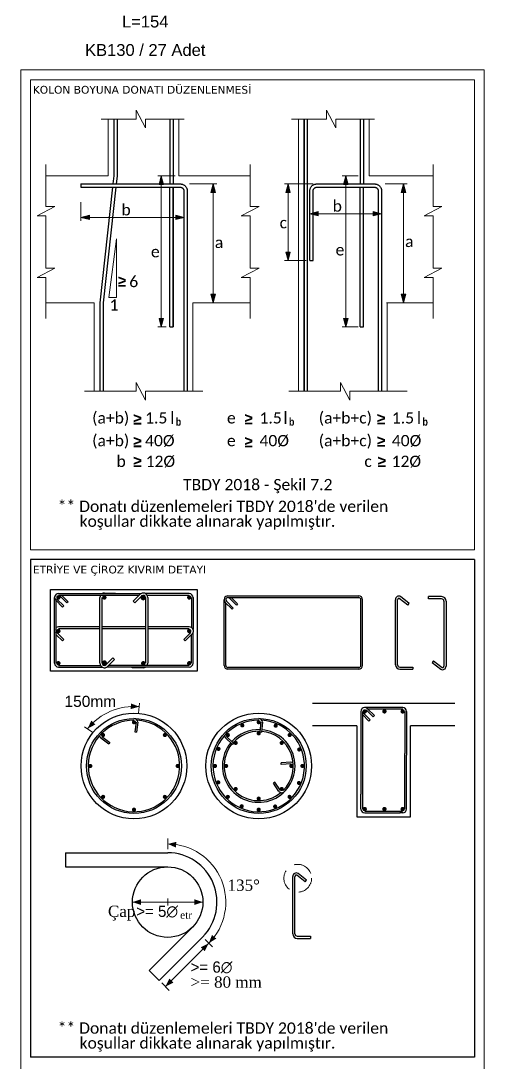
# Model space of a CAD drawing. Header units: millimetres. Extents: x 2232 to 85269, y -3593 to 5869.
# Drawn here: x 18100 to 18382, y -762 to -129 of the extents above; entities that cross this region are included whole.
import ezdxf

# ---------------------------------------------------------------- set-up
doc = ezdxf.new("R2010")
doc.units = ezdxf.units.MM
doc.linetypes.add('HIDDEN2', pattern=[18.75, 12.5, -6.25])
for name, color, linetype in [('Donatı Topl. Uzun. Yazısı', 7, 'Continuous'), ('Donatı Yazısı', 7, 'Continuous'), ('Kolon', 7, 'Continuous'), ('Standart', 7, 'Continuous')]:
    doc.layers.add(name, color=color, linetype=linetype)
doc.styles.add('abadi mt condensed lightbold_1_18', font='', dxfattribs={"height": 0.2})
doc.styles.add('arial_1_18', font='arial.ttf', dxfattribs={"height": 0.2})
doc.styles.add('calibri_1_18', font='calibri.ttf', dxfattribs={"height": 0.2})
doc.styles.add('mistral_1_18', font='MISTRAL.TTF', dxfattribs={"height": 0.2})
doc.styles.add('symbol_1_18', font='symbol.ttf', dxfattribs={"height": 0.2})
doc.styles.add('symbolbold_1_18', font='', dxfattribs={"height": 0.2})
doc.styles.add('times new roman_1_18', font='times.ttf', dxfattribs={"height": 0.2})
doc.styles.add('verdana_1_18', font='verdana.ttf', dxfattribs={"height": 0.2})
doc.styles.get('abadi mt condensed lightbold_1_18').set_extended_font_data('Abadi MT Condensed Light', bold=True)
doc.styles.get('symbolbold_1_18').set_extended_font_data('Symbol', bold=True)

# ---------------------------------------------------------------- blocks, each defined once
blk = doc.blocks.new('IDE757Entity7358')
at = {"layer": 'Donatı Topl. Uzun. Yazısı', "color": 1, "linetype": 'Continuous', "lineweight": 5, "style": 'arial_1_18'}
blk.add_text('L=154', height=4.8, dxfattribs=at).set_placement((10444.79, 1891.26))
at = {"layer": 'Donatı Yazısı', "color": 5, "linetype": 'Continuous', "lineweight": 5, "style": 'arial_1_18'}
blk.add_text('KB130 / 27 Adet', height=4.8, dxfattribs=at).set_placement((10429.79, 1879.74))

msp = doc.modelspace()

# ---------------------------------------------------------------- hatches: boundary and pattern name
at = {"layer": 'Standart', "linetype": 'Continuous', "lineweight": 5}
for points in [[(18185.42, -223.28), (18184.08, -228.46), (18186.76, -228.46)], [(18297.77, -223.28), (18296.42, -228.46), (18299.11, -228.46)], [(18217.04, -228.2), (18215.7, -233.37), (18218.38, -233.37)], [(18262.65, -228.2), (18261.31, -233.37), (18263.99, -233.37)], [(18332.86, -228.2), (18331.52, -233.37), (18334.2, -233.37)], [(18275.85, -246.28), (18281.03, -244.94), (18281.03, -247.62)], [(18319.51, -246.28), (18314.33, -244.94), (18314.33, -247.62)], [(18136.5, -248.55), (18141.68, -247.21), (18141.68, -249.89)], [(18199.41, -248.55), (18194.23, -247.21), (18194.23, -249.89)], [(18262.65, -274.78), (18261.31, -269.6), (18263.99, -269.6)], [(18217.04, -300.42), (18215.7, -295.24), (18218.38, -295.24)], [(18332.86, -300.42), (18331.52, -295.24), (18334.2, -295.24)], [(18185.42, -315.16), (18184.08, -309.98), (18186.76, -309.98)], [(18297.77, -315.16), (18296.42, -309.98), (18299.11, -309.98)], [(18166.99, -544.01), (18167.15, -547.35), (18166.85, -547.43)], [(18166.99, -544.01), (18172.06, -545.93), (18167.15, -547.35)], [(18145.38, -556.75), (18140.61, -559.33), (18142.75, -554.68)], [(18145.38, -556.75), (18142.75, -554.68), (18142.88, -554.4)], [(18194.32, -631.55), (18189.35, -629.39), (18194.32, -628.21)], [(18194.32, -631.55), (18194.32, -628.21), (18194.62, -628.13)], [(18173.06, -666.46), (18167.92, -664.75), (18173.06, -663.04)], [(18205.64, -666.46), (18205.64, -663.04), (18210.78, -664.75)], [(18211.93, -694.6), (18211.93, -690.96), (18214.35, -689.75)], [(18216.34, -688.53), (18214.35, -689.75), (18216.34, -684.71)], [(18216.34, -688.53), (18216.34, -684.71), (18218.97, -686.91)], [(18211.93, -694.6), (18209.5, -692.18), (18211.93, -690.96)], [(18190.41, -714.9), (18187.99, -716.12), (18190.41, -711.27)], [(18190.41, -714.9), (18190.41, -711.27), (18192.83, -713.69)]]:
    msp.add_hatch(color=1, dxfattribs=at).paths.add_polyline_path(points)
at = {"layer": 'Standart', "linetype": 'Continuous', "lineweight": -3}
h = msp.add_hatch(color=159, dxfattribs=at)
edge = h.paths.add_edge_path(flags=0)
edge.add_arc((18122.85, -479.59), 1.34, 0, 360)
h = msp.add_hatch(color=159, dxfattribs=at)
edge = h.paths.add_edge_path(flags=0)
edge.add_arc((18150.85, -479.59), 1.34, 0, 360)
h = msp.add_hatch(color=159, dxfattribs=at)
edge = h.paths.add_edge_path(flags=0)
edge.add_arc((18174.47, -479.59), 1.34, 0, 360)
h = msp.add_hatch(color=159, dxfattribs=at)
edge = h.paths.add_edge_path(flags=0)
edge.add_arc((18202.47, -479.59), 1.34, 0, 360)
h = msp.add_hatch(color=159, dxfattribs=at)
edge = h.paths.add_edge_path(flags=0)
edge.add_arc((18122.85, -500.02), 1.34, 0, 360)
h = msp.add_hatch(color=159, dxfattribs=at)
edge = h.paths.add_edge_path(flags=0)
edge.add_arc((18202.47, -500.02), 1.34, 0, 360)
h = msp.add_hatch(color=159, dxfattribs=at)
edge = h.paths.add_edge_path(flags=0)
edge.add_arc((18122.85, -519.55), 1.34, 0, 360)
h = msp.add_hatch(color=159, dxfattribs=at)
edge = h.paths.add_edge_path(flags=0)
edge.add_arc((18150.85, -519.55), 1.34, 0, 360)
h = msp.add_hatch(color=159, dxfattribs=at)
edge = h.paths.add_edge_path(flags=0)
edge.add_arc((18174.47, -519.55), 1.34, 0, 360)
h = msp.add_hatch(color=159, dxfattribs=at)
edge = h.paths.add_edge_path(flags=0)
edge.add_arc((18202.47, -519.55), 1.34, 0, 360)
h = msp.add_hatch(color=159, dxfattribs=at)
edge = h.paths.add_edge_path(flags=0)
edge.add_arc((18309.27, -548.83), 1.34, 0, 360)
h = msp.add_hatch(color=159, dxfattribs=at)
edge = h.paths.add_edge_path(flags=0)
edge.add_arc((18321.26, -548.83), 1.34, 0, 360)
h = msp.add_hatch(color=159, dxfattribs=at)
edge = h.paths.add_edge_path(flags=0)
edge.add_arc((18332.36, -548.83), 1.34, 0, 360)
h = msp.add_hatch(color=159, dxfattribs=at)
edge = h.paths.add_edge_path(flags=0)
edge.add_arc((18168.84, -555.41), 1.27, 0, 360)
h = msp.add_hatch(color=159, dxfattribs=at)
edge = h.paths.add_edge_path(flags=0)
edge.add_arc((18234.77, -557.36), 1.27, 0, 360)
h = msp.add_hatch(color=159, dxfattribs=at)
edge = h.paths.add_edge_path(flags=0)
edge.add_arc((18244.76, -555.41), 1.27, 0, 360)
h = msp.add_hatch(color=159, dxfattribs=at)
edge = h.paths.add_edge_path(flags=0)
edge.add_arc((18255.11, -557.51), 1.27, 0, 360)
h = msp.add_hatch(color=159, dxfattribs=at)
edge = h.paths.add_edge_path(flags=0)
edge.add_arc((18150.05, -563.19), 1.27, 0, 360)
h = msp.add_hatch(color=159, dxfattribs=at)
edge = h.paths.add_edge_path(flags=0)
edge.add_arc((18187.63, -563.19), 1.27, 0, 360)
h = msp.add_hatch(color=159, dxfattribs=at)
edge = h.paths.add_edge_path(flags=0)
edge.add_arc((18225.97, -563.19), 1.27, 0, 360)
h = msp.add_hatch(color=159, dxfattribs=at)
edge = h.paths.add_edge_path(flags=0)
edge.add_arc((18244.76, -562.16), 1.27, 0, 360)
h = msp.add_hatch(color=159, dxfattribs=at)
edge = h.paths.add_edge_path(flags=0)
edge.add_arc((18263.55, -563.19), 1.27, 0, 360)
h = msp.add_hatch(color=159, dxfattribs=at)
edge = h.paths.add_edge_path(flags=0)
edge.add_arc((18230.74, -567.97), 1.27, 0, 360)
h = msp.add_hatch(color=159, dxfattribs=at)
edge = h.paths.add_edge_path(flags=0)
edge.add_arc((18258.78, -567.97), 1.27, 0, 360)
h = msp.add_hatch(color=159, dxfattribs=at)
edge = h.paths.add_edge_path(flags=0)
edge.add_arc((18220.28, -571.63), 1.27, 0, 360)
h = msp.add_hatch(color=159, dxfattribs=at)
edge = h.paths.add_edge_path(flags=0)
edge.add_arc((18269.39, -572), 1.27, 0, 360)
h = msp.add_hatch(color=159, dxfattribs=at)
edge = h.paths.add_edge_path(flags=0)
edge.add_arc((18142.26, -581.99), 1.27, 0, 360)
h = msp.add_hatch(color=159, dxfattribs=at)
edge = h.paths.add_edge_path(flags=0)
edge.add_arc((18195.42, -581.99), 1.27, 0, 360)
h = msp.add_hatch(color=159, dxfattribs=at)
edge = h.paths.add_edge_path(flags=0)
edge.add_arc((18218.18, -581.99), 1.27, 0, 360)
h = msp.add_hatch(color=159, dxfattribs=at)
edge = h.paths.add_edge_path(flags=0)
edge.add_arc((18224.93, -581.99), 1.27, 0, 360)
h = msp.add_hatch(color=159, dxfattribs=at)
edge = h.paths.add_edge_path(flags=0)
edge.add_arc((18264.58, -581.99), 1.27, 0, 360)
h = msp.add_hatch(color=159, dxfattribs=at)
edge = h.paths.add_edge_path(flags=0)
edge.add_arc((18271.34, -581.99), 1.27, 0, 360)
h = msp.add_hatch(color=159, dxfattribs=at)
edge = h.paths.add_edge_path(flags=0)
edge.add_arc((18220.13, -591.98), 1.27, 0, 360)
h = msp.add_hatch(color=159, dxfattribs=at)
edge = h.paths.add_edge_path(flags=0)
edge.add_arc((18230.74, -596), 1.27, 0, 360)
h = msp.add_hatch(color=159, dxfattribs=at)
edge = h.paths.add_edge_path(flags=0)
edge.add_arc((18258.78, -596), 1.27, 0, 360)
h = msp.add_hatch(color=159, dxfattribs=at)
edge = h.paths.add_edge_path(flags=0)
edge.add_arc((18269.24, -592.34), 1.27, 0, 360)
h = msp.add_hatch(color=159, dxfattribs=at)
edge = h.paths.add_edge_path(flags=0)
edge.add_arc((18150.05, -600.78), 1.27, 0, 360)
h = msp.add_hatch(color=159, dxfattribs=at)
edge = h.paths.add_edge_path(flags=0)
edge.add_arc((18187.63, -600.78), 1.27, 0, 360)
h = msp.add_hatch(color=159, dxfattribs=at)
edge = h.paths.add_edge_path(flags=0)
edge.add_arc((18225.97, -600.78), 1.27, 0, 360)
h = msp.add_hatch(color=159, dxfattribs=at)
edge = h.paths.add_edge_path(flags=0)
edge.add_arc((18244.76, -601.81), 1.27, 0, 360)
h = msp.add_hatch(color=159, dxfattribs=at)
edge = h.paths.add_edge_path(flags=0)
edge.add_arc((18263.55, -600.78), 1.27, 0, 360)
h = msp.add_hatch(color=159, dxfattribs=at)
edge = h.paths.add_edge_path(flags=0)
edge.add_arc((18168.84, -608.56), 1.27, 0, 360)
h = msp.add_hatch(color=159, dxfattribs=at)
edge = h.paths.add_edge_path(flags=0)
edge.add_arc((18234.41, -606.47), 1.27, 0, 360)
h = msp.add_hatch(color=159, dxfattribs=at)
edge = h.paths.add_edge_path(flags=0)
edge.add_arc((18244.76, -608.56), 1.27, 0, 360)
h = msp.add_hatch(color=159, dxfattribs=at)
edge = h.paths.add_edge_path(flags=0)
edge.add_arc((18254.75, -606.62), 1.27, 0, 360)
h = msp.add_hatch(color=159, dxfattribs=at)
edge = h.paths.add_edge_path(flags=0)
edge.add_arc((18309.27, -608.2), 1.34, 0, 360)
h = msp.add_hatch(color=159, dxfattribs=at)
edge = h.paths.add_edge_path(flags=0)
edge.add_arc((18321.26, -608.2), 1.34, 0, 360)
h = msp.add_hatch(color=159, dxfattribs=at)
edge = h.paths.add_edge_path(flags=0)
edge.add_arc((18332.36, -608.2), 1.34, 0, 360)

# ---------------------------------------------------------------- linework, layer by layer
at = {"layer": 'Kolon', "color": 33, "linetype": 'Continuous', "lineweight": -3}
for centre in [(18168.84, -581.99), (18244.76, -581.99)]:
    msp.add_circle(centre, 32.15, dxfattribs=at)
at = {"layer": 'Kolon', "color": 1, "linetype": 'Continuous', "lineweight": 5}
msp.add_arc((18168.84, -581.99), 36.2, 84.89485, 141.24714, dxfattribs=at)
at = {"layer": 'Standart', "color": 250, "linetype": 'Continuous', "lineweight": 5}
for points in [[(18381.97, -158.89), (18099.97, -158.89)], [(18099.97, -158.89), (18099.97, -2003.31)], [(18381.97, -2003.31), (18381.97, -158.89)], [(18105.97, -164.89), (18105.97, -450.57)], [(18375.97, -164.89), (18105.97, -164.89)], [(18375.97, -164.89), (18375.97, -450.57)], [(18375.97, -450.57), (18105.97, -450.57)]]:
    msp.add_lwpolyline(points, dxfattribs=at)
at = {"layer": 'Standart', "color": 1, "linetype": 'Continuous', "lineweight": 5}
for points in [[(18170.18, -188.76), (18170.18, -183.36)], [(18170.18, -183.36), (18175.8, -194.16)], [(18286, -188.76), (18286, -183.36)], [(18286, -183.36), (18291.62, -194.16)], [(18148.97, -188.76), (18170.18, -188.76)], [(18175.8, -194.16), (18175.8, -188.76)], [(18175.8, -188.76), (18199.44, -188.76)], [(18264.8, -188.76), (18286, -188.76)], [(18291.62, -194.16), (18291.62, -188.76)], [(18291.62, -188.76), (18315.27, -188.76)], [(18115.27, -241.91), (18115.27, -216.45)], [(18239.56, -241.91), (18239.56, -216.45)], [(18350.88, -241.91), (18350.88, -216.45)], [(18193.91, -223.28), (18183.28, -223.28)], [(18185.42, -223.28), (18184.08, -228.46)], [(18185.42, -315.16), (18185.42, -223.28)], [(18185.42, -223.28), (18186.76, -228.46)], [(18305.32, -223.28), (18295.62, -223.28)], [(18297.77, -223.28), (18296.42, -228.46)], [(18297.77, -315.16), (18297.77, -223.28)], [(18297.77, -223.28), (18299.11, -228.46)], [(18184.08, -228.46), (18186.76, -228.46)], [(18202.66, -228.2), (18219.18, -228.2)], [(18217.04, -228.2), (18215.7, -233.37)], [(18215.7, -233.37), (18218.38, -233.37)], [(18217.04, -228.2), (18217.04, -300.42)], [(18217.04, -228.2), (18218.38, -233.37)], [(18277.99, -228.2), (18260.51, -228.2)], [(18262.65, -228.2), (18261.31, -233.37)], [(18261.31, -233.37), (18263.99, -233.37)], [(18262.65, -274.78), (18262.65, -228.2)], [(18262.65, -228.2), (18263.99, -233.37)], [(18296.42, -228.46), (18299.11, -228.46)], [(18321.66, -228.2), (18335.01, -228.2)], [(18332.86, -228.2), (18331.52, -233.37)], [(18331.52, -233.37), (18334.2, -233.37)], [(18332.86, -228.2), (18332.86, -300.42)], [(18332.86, -228.2), (18334.2, -233.37)], [(18136.5, -239.2), (18136.5, -250.69)], [(18201.25, -234.62), (18201.25, -250.69)], [(18275.85, -234.62), (18275.85, -248.42)], [(18319.51, -234.62), (18319.51, -248.42)], [(18109.87, -247.53), (18120.67, -241.91)], [(18120.67, -241.91), (18115.27, -241.91)], [(18234.16, -247.53), (18244.96, -241.91)], [(18244.96, -241.91), (18239.56, -241.91)], [(18275.85, -246.28), (18281.03, -244.94)], [(18275.85, -246.28), (18319.51, -246.28)], [(18275.85, -246.28), (18281.03, -247.62)], [(18281.03, -244.94), (18281.03, -247.62)], [(18319.51, -246.28), (18314.33, -244.94)], [(18314.33, -244.94), (18314.33, -247.62)], [(18319.51, -246.28), (18314.33, -247.62)], [(18345.48, -247.53), (18356.28, -241.91)], [(18356.28, -241.91), (18350.88, -241.91)], [(18115.27, -247.53), (18109.87, -247.53)], [(18115.27, -279.4), (18115.27, -247.53)], [(18136.5, -248.55), (18141.68, -247.21)], [(18136.5, -248.55), (18199.41, -248.55)], [(18136.5, -248.55), (18141.68, -249.89)], [(18141.68, -247.21), (18141.68, -249.89)], [(18199.41, -248.55), (18194.23, -247.21)], [(18194.23, -247.21), (18194.23, -249.89)], [(18199.41, -248.55), (18194.23, -249.89)], [(18239.56, -247.53), (18234.16, -247.53)], [(18239.56, -279.4), (18239.56, -247.53)], [(18350.88, -247.53), (18345.48, -247.53)], [(18350.88, -279.4), (18350.88, -247.53)], [(18262.65, -274.78), (18261.31, -269.6)], [(18261.31, -269.6), (18263.99, -269.6)], [(18262.65, -274.78), (18263.99, -269.6)], [(18273.71, -274.78), (18260.51, -274.78)], [(18109.87, -285.03), (18120.67, -279.4)], [(18120.67, -279.4), (18115.27, -279.4)], [(18234.16, -285.03), (18244.96, -279.4)], [(18244.96, -279.4), (18239.56, -279.4)], [(18345.48, -285.03), (18356.28, -279.4)], [(18356.28, -279.4), (18350.88, -279.4)], [(18115.27, -285.03), (18109.87, -285.03)], [(18115.27, -310), (18115.27, -285.03)], [(18239.56, -285.03), (18234.16, -285.03)], [(18239.56, -310), (18239.56, -285.03)], [(18350.88, -285.03), (18345.48, -285.03)], [(18350.88, -310), (18350.88, -285.03)], [(18217.04, -300.42), (18215.7, -295.24)], [(18215.7, -295.24), (18218.38, -295.24)], [(18217.04, -300.42), (18218.38, -295.24)], [(18332.86, -300.42), (18331.52, -295.24)], [(18331.52, -295.24), (18334.2, -295.24)], [(18332.86, -300.42), (18334.2, -295.24)], [(18206.77, -300.42), (18219.18, -300.42)], [(18322.59, -300.42), (18335.01, -300.42)], [(18185.42, -315.16), (18184.08, -309.98)], [(18184.08, -309.98), (18186.76, -309.98)], [(18185.42, -315.16), (18186.76, -309.98)], [(18297.77, -315.16), (18296.42, -309.98)], [(18296.42, -309.98), (18299.11, -309.98)], [(18297.77, -315.16), (18299.11, -309.98)], [(18188.38, -315.16), (18183.28, -315.16)], [(18305.32, -315.16), (18295.62, -315.16)], [(18138.68, -354.25), (18170.18, -354.25)], [(18170.18, -354.25), (18170.18, -348.85)], [(18170.18, -348.85), (18175.8, -359.65)], [(18175.8, -359.65), (18175.8, -354.25)], [(18175.8, -354.25), (18210.8, -354.25)], [(18204.62, -354.25), (18201.25, -354.25)], [(18263.08, -354.25), (18294.57, -354.25)], [(18294.57, -354.25), (18294.57, -348.85)], [(18294.57, -348.85), (18300.2, -359.65)], [(18300.2, -359.65), (18300.2, -354.25)], [(18300.2, -354.25), (18335.19, -354.25)], [(18322.88, -354.25), (18319.51, -354.25)], [(18172.28, -543.85), (18171.64, -549.9)], [(18138.77, -558.17), (18143.72, -561.68)], [(18189.35, -632.61), (18189.35, -626.18)], [(18189.35, -662.61), (18189.35, -666.89)], [(18167.92, -664.75), (18210.78, -664.75)], [(18214.35, -689.75), (18187.99, -716.12)], [(18212.08, -687.48), (18216.62, -692.02)], [(18185.71, -713.84), (18190.26, -718.39)]]:
    msp.add_lwpolyline(points, dxfattribs=at)
at = {"layer": 'Standart', "color": 5, "linetype": 'Continuous', "lineweight": 5}
for points in [[(18153.19, -188.76), (18153.19, -223.28)], [(18196.05, -188.76), (18196.05, -223.28)], [(18269.02, -188.76), (18269.02, -354.25)], [(18311.88, -188.76), (18311.88, -223.28)], [(18153.19, -223.28), (18115.27, -223.28)], [(18196.05, -223.28), (18239.56, -223.28)], [(18311.88, -223.28), (18350.88, -223.28)], [(18153.63, -297.19), (18158.18, -261.51)], [(18158.18, -261.51), (18158.18, -297.19)], [(18158.18, -297.19), (18153.63, -297.19)], [(18144.62, -300.42), (18115.27, -300.42)], [(18144.62, -300.42), (18144.62, -354.25)], [(18204.62, -300.42), (18204.62, -354.25)], [(18204.62, -300.42), (18239.56, -300.42)], [(18322.88, -300.42), (18322.88, -354.25)], [(18322.88, -300.42), (18350.88, -300.42)]]:
    msp.add_lwpolyline(points, dxfattribs=at)
at = {"layer": 'Standart', "color": 159, "linetype": 'Continuous', "lineweight": -3}
for points in [[(18156.57, -188.76), (18156.57, -223.28)], [(18158.59, -188.76), (18158.59, -223.39)], [(18190.66, -188.76), (18190.66, -228.2)], [(18192.68, -188.76), (18192.68, -228.2)], [(18192.68, -188.76), (18192.68, -228.2)], [(18272.39, -354.25), (18272.39, -188.76)], [(18272.39, -188.76), (18272.39, -354.25)], [(18274.42, -354.25), (18274.42, -188.76)], [(18306.48, -188.76), (18306.48, -228.2)], [(18308.51, -188.76), (18308.51, -228.2)], [(18156.57, -223.28), (18156.02, -228.2)], [(18158.59, -223.39), (18158.06, -228.2)], [(18136.5, -228.2), (18196.96, -228.2)], [(18136.5, -230.22), (18196.96, -230.22)], [(18155.79, -230.22), (18147.99, -300.42)], [(18157.83, -230.22), (18150.02, -300.54)], [(18190.66, -315.16), (18190.66, -230.22)], [(18192.68, -315.16), (18192.68, -230.22)], [(18192.68, -230.22), (18192.68, -315.16)], [(18196.96, -228.2), (18197.3, -228.21)], [(18196.96, -230.22), (18197.14, -230.23)], [(18197.14, -230.23), (18197.32, -230.25)], [(18197.3, -228.21), (18197.63, -228.25)], [(18197.32, -230.25), (18197.49, -230.28)], [(18197.49, -230.28), (18197.66, -230.33)], [(18197.63, -228.25), (18197.96, -228.31)], [(18197.66, -230.33), (18197.83, -230.39)], [(18197.83, -230.39), (18197.99, -230.47)], [(18197.96, -228.31), (18198.29, -228.41)], [(18197.99, -230.47), (18198.14, -230.55)], [(18198.14, -230.55), (18198.29, -230.65)], [(18198.29, -228.41), (18198.6, -228.52)], [(18198.29, -230.65), (18198.43, -230.76)], [(18198.43, -230.76), (18198.56, -230.88)], [(18198.56, -230.88), (18198.68, -231.01)], [(18198.6, -228.52), (18198.91, -228.66)], [(18198.68, -231.01), (18198.79, -231.15)], [(18198.79, -231.15), (18198.89, -231.3)], [(18198.89, -231.3), (18198.98, -231.46)], [(18198.91, -228.66), (18199.2, -228.83)], [(18198.98, -231.46), (18199.05, -231.62)], [(18199.05, -231.62), (18199.11, -231.78)], [(18199.11, -231.78), (18199.16, -231.95)], [(18199.16, -231.95), (18199.2, -232.13)], [(18199.2, -228.83), (18199.48, -229.01)], [(18199.2, -232.13), (18199.22, -232.3)], [(18199.22, -232.3), (18199.22, -232.48)], [(18199.22, -232.48), (18199.22, -354.25)], [(18199.48, -229.01), (18199.75, -229.22)], [(18199.75, -229.22), (18199.99, -229.45)], [(18199.99, -229.45), (18200.22, -229.7)], [(18200.22, -229.7), (18200.43, -229.96)], [(18200.43, -229.96), (18200.62, -230.24)], [(18200.62, -230.24), (18200.78, -230.54)], [(18200.78, -230.54), (18200.92, -230.84)], [(18200.92, -230.84), (18201.04, -231.16)], [(18201.04, -231.16), (18201.13, -231.48)], [(18201.13, -231.48), (18201.2, -231.81)], [(18201.2, -231.81), (18201.23, -232.15)], [(18201.23, -232.15), (18201.25, -232.48)], [(18201.25, -232.48), (18201.25, -354.25)], [(18275.85, -232.48), (18275.86, -232.15)], [(18275.85, -274.78), (18275.85, -232.48)], [(18275.86, -232.15), (18275.9, -231.81)], [(18275.9, -231.81), (18275.97, -231.48)], [(18275.97, -231.48), (18276.06, -231.16)], [(18276.06, -231.16), (18276.18, -230.84)], [(18276.18, -230.84), (18276.32, -230.54)], [(18276.32, -230.54), (18276.48, -230.24)], [(18276.48, -230.24), (18276.67, -229.96)], [(18276.67, -229.96), (18276.88, -229.7)], [(18276.88, -229.7), (18277.11, -229.45)], [(18277.11, -229.45), (18277.35, -229.22)], [(18277.35, -229.22), (18277.62, -229.01)], [(18277.62, -229.01), (18277.9, -228.83)], [(18277.88, -232.3), (18277.9, -232.13)], [(18277.88, -232.48), (18277.88, -232.3)], [(18277.88, -274.78), (18277.88, -232.48)], [(18277.9, -228.83), (18278.19, -228.66)], [(18277.9, -232.13), (18277.94, -231.95)], [(18277.94, -231.95), (18277.99, -231.78)], [(18277.99, -231.78), (18278.05, -231.62)], [(18278.05, -231.62), (18278.12, -231.46)], [(18278.12, -231.46), (18278.21, -231.3)], [(18278.19, -228.66), (18278.5, -228.52)], [(18278.21, -231.3), (18278.31, -231.15)], [(18278.31, -231.15), (18278.42, -231.01)], [(18278.42, -231.01), (18278.54, -230.88)], [(18278.5, -228.52), (18278.81, -228.41)], [(18278.54, -230.88), (18278.67, -230.76)], [(18278.67, -230.76), (18278.81, -230.65)], [(18278.81, -228.41), (18279.14, -228.31)], [(18278.81, -230.65), (18278.95, -230.55)], [(18278.95, -230.55), (18279.11, -230.47)], [(18279.11, -230.47), (18279.27, -230.39)], [(18279.14, -228.31), (18279.47, -228.25)], [(18279.27, -230.39), (18279.44, -230.33)], [(18279.44, -230.33), (18279.61, -230.28)], [(18279.47, -228.25), (18279.8, -228.21)], [(18279.61, -230.28), (18279.78, -230.25)], [(18279.78, -230.25), (18279.96, -230.23)], [(18279.8, -228.21), (18280.14, -228.2)], [(18279.96, -230.23), (18280.14, -230.22)], [(18280.14, -228.2), (18315.22, -228.2)], [(18280.14, -230.22), (18315.22, -230.22)], [(18306.48, -315.16), (18306.48, -230.22)], [(18308.51, -315.16), (18308.51, -230.22)], [(18315.22, -228.2), (18315.56, -228.21)], [(18315.22, -230.22), (18315.4, -230.23)], [(18315.4, -230.23), (18315.58, -230.25)], [(18315.56, -228.21), (18315.89, -228.25)], [(18315.58, -230.25), (18315.75, -230.28)], [(18315.75, -230.28), (18315.92, -230.33)], [(18315.89, -228.25), (18316.22, -228.31)], [(18315.92, -230.33), (18316.09, -230.39)], [(18316.09, -230.39), (18316.25, -230.47)], [(18316.22, -228.31), (18316.55, -228.41)], [(18316.25, -230.47), (18316.4, -230.55)], [(18316.4, -230.55), (18316.55, -230.65)], [(18316.55, -228.41), (18316.86, -228.52)], [(18316.55, -230.65), (18316.69, -230.76)], [(18316.69, -230.76), (18316.82, -230.88)], [(18316.82, -230.88), (18316.94, -231.01)], [(18316.86, -228.52), (18317.17, -228.66)], [(18316.94, -231.01), (18317.05, -231.15)], [(18317.05, -231.15), (18317.15, -231.3)], [(18317.15, -231.3), (18317.24, -231.46)], [(18317.17, -228.66), (18317.46, -228.83)], [(18317.24, -231.46), (18317.31, -231.62)], [(18317.31, -231.62), (18317.37, -231.78)], [(18317.37, -231.78), (18317.42, -231.95)], [(18317.42, -231.95), (18317.46, -232.13)], [(18317.46, -228.83), (18317.74, -229.01)], [(18317.46, -232.13), (18317.48, -232.3)], [(18317.48, -232.3), (18317.48, -232.48)], [(18317.48, -232.48), (18317.48, -354.25)], [(18317.74, -229.01), (18318.01, -229.22)], [(18318.01, -229.22), (18318.25, -229.45)], [(18318.25, -229.45), (18318.48, -229.7)], [(18318.48, -229.7), (18318.69, -229.96)], [(18318.69, -229.96), (18318.88, -230.24)], [(18318.88, -230.24), (18319.04, -230.54)], [(18319.04, -230.54), (18319.18, -230.84)], [(18319.18, -230.84), (18319.3, -231.16)], [(18319.3, -231.16), (18319.39, -231.48)], [(18319.39, -231.48), (18319.46, -231.81)], [(18319.46, -231.81), (18319.49, -232.15)], [(18319.49, -232.15), (18319.51, -232.48)], [(18319.51, -232.48), (18319.51, -354.25)], [(18147.99, -300.42), (18147.99, -354.25)], [(18150.02, -300.54), (18150.02, -354.25)], [(18120.52, -519.55), (18120.52, -479.59)], [(18126.11, -484.74), (18121.9, -480.54)], [(18122.85, -477.26), (18173.13, -477.26)], [(18122.85, -478.25), (18172.04, -478.25)], [(18128, -482.85), (18123.8, -478.65)], [(18128.71, -482.15), (18124.81, -478.25)], [(18148.12, -519.55), (18148.12, -479.59)], [(18149.51, -519.55), (18149.51, -479.59)], [(18150.85, -476.86), (18157.54, -476.86)], [(18157.54, -476.86), (18157.54, -477.26)], [(18168.34, -481.87), (18172.48, -477.83)], [(18169.32, -482.85), (18173.53, -478.65)], [(18175.81, -479.59), (18175.81, -519.55)], [(18202.47, -477.26), (18175.89, -477.26)], [(18176.85, -478.25), (18202.47, -478.25)], [(18177.2, -479.59), (18177.2, -519.55)], [(18203.81, -479.59), (18203.81, -497.87)], [(18204.8, -479.59), (18204.8, -499.04)], [(18223.68, -520.89), (18223.68, -480.93)], [(18226.01, -478.6), (18305.63, -478.6)], [(18226.01, -479.59), (18305.63, -479.59)], [(18226.57, -479.59), (18231.17, -484.19)], [(18231.87, -483.49), (18227.97, -479.59)], [(18306.97, -520.89), (18306.97, -480.93)], [(18307.96, -520.89), (18307.96, -480.93)], [(18125.41, -485.45), (18121.2, -481.24)], [(18121.51, -519.55), (18121.51, -481.55)], [(18125.41, -485.45), (18126.11, -484.74)], [(18128.71, -482.15), (18128, -482.85)], [(18168.34, -481.87), (18169.32, -482.85)], [(18228.57, -486.78), (18224.36, -482.58)], [(18224.67, -520.89), (18224.67, -482.89)], [(18229.27, -486.08), (18225.07, -481.88)], [(18228.57, -486.78), (18229.27, -486.08)], [(18231.87, -483.49), (18231.17, -484.19)], [(18148.12, -497.49), (18122.85, -497.49)], [(18148.12, -498.68), (18122.85, -498.68)], [(18175.89, -497.49), (18149.51, -497.49)], [(18175.89, -498.68), (18149.51, -498.68)], [(18202.47, -497.49), (18177.28, -497.49)], [(18202.48, -498.68), (18177.28, -498.68)], [(18125.27, -506.01), (18121.51, -502.25)], [(18126.11, -505.17), (18121.9, -500.96)], [(18125.27, -506.01), (18126.11, -505.17)], [(18199.21, -505.17), (18203.42, -500.96)], [(18200.05, -506.01), (18199.21, -505.17)], [(18200.05, -506.01), (18204.29, -501.77)], [(18203.81, -519.55), (18203.81, -502.25)], [(18204.8, -519.55), (18204.8, -501)], [(18156, -516.29), (18151.79, -520.5)], [(18156.98, -517.27), (18152.26, -521.88)], [(18156.98, -517.27), (18156, -516.29)], [(18122.85, -520.89), (18148.47, -520.89)], [(18122.85, -521.88), (18149.43, -521.88)], [(18202.47, -521.88), (18152.26, -521.88)], [(18202.47, -520.89), (18153.28, -520.89)], [(18167.78, -522.28), (18167.78, -521.88)], [(18174.47, -522.28), (18167.78, -522.28)], [(18305.63, -522.23), (18226.01, -522.23)], [(18305.63, -523.22), (18226.01, -523.22)], [(18306.94, -548.83), (18306.94, -599.11)], [(18307.94, -548.83), (18307.94, -598.02)], [(18312.53, -553.98), (18308.33, -549.78)], [(18332.36, -546.5), (18309.27, -546.5)], [(18314.43, -552.09), (18310.22, -547.88)], [(18315.13, -551.39), (18310.92, -547.18)], [(18332.36, -547.49), (18311.23, -547.49)], [(18333.7, -548.83), (18333.7, -574.45)], [(18334.69, -548.83), (18334.69, -575.41)], [(18170.08, -555.28), (18169.44, -561.32)], [(18171.09, -555.39), (18170.44, -561.43)], [(18246, -555.28), (18245.36, -561.32)], [(18247.01, -555.39), (18246.36, -561.43)], [(18311.83, -554.69), (18307.94, -550.79)], [(18311.83, -554.69), (18312.53, -553.98)], [(18315.13, -551.39), (18314.43, -552.09)], [(18169.44, -561.32), (18170.44, -561.43)], [(18245.36, -561.32), (18246.36, -561.43)], [(18148.62, -564.96), (18153.58, -568.47)], [(18149.21, -564.13), (18154.16, -567.64)], [(18154.16, -567.64), (18153.58, -568.47)], [(18224.54, -564.96), (18228.84, -569.03)], [(18225.13, -564.13), (18229.53, -568.29)], [(18229.53, -568.29), (18228.84, -569.03)], [(18333.7, -608.2), (18333.7, -574.45)], [(18334.69, -608.2), (18334.69, -575.41)], [(18264.29, -579.74), (18258.37, -580.05)], [(18258.44, -581.06), (18258.37, -580.05)], [(18264.48, -580.73), (18258.44, -581.06)], [(18254.49, -591.88), (18253.66, -592.45)], [(18257.08, -597.47), (18253.66, -592.45)], [(18257.91, -596.9), (18254.49, -591.88)], [(18306.94, -608.2), (18306.94, -599.11)], [(18307.94, -598.02), (18307.94, -608.2)], [(18309.27, -609.54), (18332.09, -609.54)], [(18309.27, -610.53), (18330.93, -610.53)], [(18332.36, -610.53), (18330.68, -610.53)], [(18332.36, -609.54), (18331.94, -609.54)], [(18127.21, -634.75), (18189.35, -634.75)], [(18127.21, -643.32), (18189.35, -643.32)], [(18265.48, -684.08), (18265.48, -649.15)], [(18266.83, -684.08), (18266.83, -649.15)], [(18273.08, -652.49), (18267.85, -648.35)], [(18273.92, -651.44), (18268.68, -647.29)], [(18273.08, -652.49), (18273.92, -651.44)], [(18178.14, -706.27), (18204.5, -679.9)], [(18184.2, -712.33), (18210.56, -685.96)], [(18268.18, -685.43), (18276.2, -685.43)], [(18268.18, -686.78), (18276.2, -686.78)], [(18276.2, -685.43), (18276.2, -686.78)], [(18178.14, -706.27), (18184.2, -712.33)]]:
    msp.add_lwpolyline(points, dxfattribs=at)
at = {"layer": 'Standart', "color": 8, "linetype": 'Continuous', "lineweight": -3}
for points in [[(18136.5, -228.2), (18136.5, -230.22)], [(18275.85, -274.78), (18277.88, -274.78)], [(18190.66, -315.16), (18192.68, -315.16)], [(18306.48, -315.16), (18308.51, -315.16)], [(18327.92, -520.52), (18327.92, -480.93)], [(18329.27, -520.52), (18329.27, -480.93)], [(18335.52, -484.27), (18330.29, -480.13)], [(18336.36, -483.21), (18331.12, -479.07)], [(18348.05, -480.43), (18348.05, -479.08)], [(18356.07, -479.08), (18348.05, -479.08)], [(18356.07, -480.43), (18348.05, -480.43)], [(18335.52, -484.27), (18336.36, -483.21)], [(18357.42, -481.78), (18357.42, -521.37)], [(18358.77, -481.78), (18358.77, -521.37)], [(18351.17, -518.03), (18350.33, -519.08)], [(18351.17, -518.03), (18356.4, -522.17)], [(18330.62, -521.87), (18338.64, -521.87)], [(18330.62, -523.22), (18338.64, -523.22)], [(18338.64, -521.87), (18338.64, -523.22)], [(18350.33, -519.08), (18355.57, -523.23)], [(18127.21, -634.75), (18127.21, -643.32)]]:
    msp.add_lwpolyline(points, dxfattribs=at)
at = {"layer": 'Standart', "color": 254, "linetype": 'Continuous', "lineweight": -3}
for points in [[(18105.97, -456.57), (18105.97, -759.05)], [(18375.97, -456.57), (18105.97, -456.57)], [(18375.97, -456.57), (18375.97, -759.05)], [(18375.97, -759.05), (18105.97, -759.05)]]:
    msp.add_lwpolyline(points, dxfattribs=at)
at = {"layer": 'Standart', "color": 33, "linetype": 'Continuous', "lineweight": -3}
for points in [[(18118.04, -524.36), (18118.04, -474.78)], [(18118.04, -474.78), (18207.28, -474.78)], [(18207.28, -474.78), (18207.28, -524.36)], [(18207.28, -524.36), (18118.04, -524.36)], [(18304.47, -544.02), (18277.47, -544.02)], [(18364.17, -544.02), (18304.47, -544.02)], [(18304.47, -557.52), (18277.47, -557.52)], [(18304.47, -557.52), (18304.47, -613.01)], [(18337.17, -613.01), (18337.17, -557.52)], [(18364.17, -557.52), (18337.17, -557.52)], [(18304.47, -613.01), (18337.17, -613.01)]]:
    msp.add_lwpolyline(points, dxfattribs=at)
at = {"layer": 'Standart', "color": 159, "linetype": 'Continuous', "lineweight": -3}
for centre, radius in [((18168.84, -581.99), 28.86), ((18244.76, -581.99), 28.86), ((18189.35, -664.75), 21.43)]:
    msp.add_circle(centre, radius, dxfattribs=at)
at = {"layer": 'Standart', "color": 1, "linetype": 'HIDDEN2', "lineweight": 5}
msp.add_circle((18268.51, -650.24), 8.44, dxfattribs=at)
at = {"layer": 'Standart', "color": 159, "linetype": 'Continuous', "lineweight": -3}
for centre, radius, start, end in [((18122.85, -479.59), 2.33, 90, 225), ((18150.85, -479.59), 2.73, 150.59965, 180), ((18150.85, -479.59), 2.73, 90, 121.29045), ((18174.53, -479.53), 2.67, 358.76809, 140.28461), ((18174.47, -479.59), 1.34, 135, 0), ((18174.47, -479.59), 1.34, 0, 135), ((18202.47, -479.59), 2.33, 0, 90), ((18226.01, -480.93), 2.33, 90, 225), ((18226.01, -480.93), 1.34, 90, 225), ((18305.63, -480.93), 2.33, 0, 90), ((18305.63, -480.93), 1.34, 0, 90), ((18122.85, -500.02), 2.53, 157.15649, 202.84351), ((18122.85, -500.02), 2.53, 90, 121.96572), ((18202.47, -500.02), 2.53, 58.03428, 90), ((18202.47, -500.02), 2.53, 316.04088, 58.02663), ((18150.85, -519.55), 1.34, 315, 180), ((18122.85, -519.55), 2.33, 180, 270), ((18150.85, -519.55), 2.73, 180, 209.40035), ((18150.85, -519.55), 2.73, 209.40035, 301.29045), ((18150.85, -519.55), 1.34, 180, 315), ((18174.47, -519.55), 2.73, 270, 301.29045), ((18174.47, -519.55), 2.73, 330.59965, 0), ((18202.47, -519.55), 2.33, 270, 360), ((18226.01, -520.89), 2.33, 180, 270), ((18226.01, -520.89), 1.34, 180, 270), ((18305.63, -520.89), 2.33, 270, 360), ((18305.63, -520.89), 1.34, 270, 0), ((18309.27, -548.83), 2.33, 45, 180), ((18332.36, -548.83), 2.33, 360, 90), ((18168.84, -581.99), 27.84, 90, 86.09583), ((18168.79, -555.43), 2.3, 1.0431, 88.68285), ((18244.76, -581.99), 27.84, 90, 86.09583), ((18244.71, -555.43), 2.3, 1.0431, 88.68285), ((18244.76, -581.99), 22.11, 140.53804, 85.43155), ((18244.76, -581.99), 22.11, 88.05923, 137.92283), ((18244.76, -581.99), 21.09, 88.2587, 137.98316), ((18244.76, -581.99), 21.09, 315, 85.50453), ((18150.05, -563.33), 2.17, 187.79926, 228.76072), ((18244.76, -581.99), 21.09, 140.72756, 309.80926), ((18225.97, -563.33), 2.17, 187.79926, 228.76072), ((18264.48, -581.9), 2.17, 54.19411, 95.15557), ((18258.8, -595.95), 2.3, 221.39664, 309.03639), ((18309.27, -608.2), 2.33, 180, 270), ((18332.36, -608.2), 2.33, 270, 0), ((18189.35, -664.75), 30, 315, 90), ((18267.63, -649.15), 2.14, 60.40531, 180), ((18267.63, -649.15), 0.793, 60.40531, 180), ((18268.18, -684.08), 2.7, 180, 270), ((18268.18, -684.08), 1.35, 180, 270)]:
    msp.add_arc(centre, radius, start, end, dxfattribs=at)
at = {"layer": 'Standart', "color": 8, "linetype": 'Continuous', "lineweight": -3}
for centre, radius, start, end in [((18330.07, -480.93), 2.14, 60.40531, 180), ((18330.07, -480.93), 0.793, 60.40531, 180), ((18356.07, -481.78), 2.7, 0, 90), ((18356.07, -481.78), 1.35, 0, 90), ((18330.62, -520.52), 2.7, 180, 270), ((18330.62, -520.52), 1.35, 180, 270), ((18356.62, -521.37), 2.14, 240.40531, 0), ((18356.62, -521.37), 0.793, 240.40531, 0)]:
    msp.add_arc(centre, radius, start, end, dxfattribs=at)
at = {"layer": 'Standart', "color": 1, "linetype": 'Continuous', "lineweight": 5}
msp.add_arc((18189.35, -664.75), 35.36, 315, 90, dxfattribs=at)

# ---------------------------------------------------------------- block references
at = {"layer": 'Standart', "xscale": 1.5, "yscale": 1.5, "zscale": 1.5}
msp.add_blockref('IDE757Entity7358', (2494.38, -2969.99), dxfattribs=at)

# ---------------------------------------------------------------- texts
at = {"layer": 'Standart', "color": 1, "linetype": 'Continuous', "lineweight": 5, "style": 'verdana_1_18'}
msp.add_text('KOLON BOYUNA DONATI DÜZENLENMESİ', height=4.7143, dxfattribs=at).set_placement((18107.27, -173.32))
at = {"layer": 'Standart', "color": 254, "linetype": 'Continuous', "lineweight": 5}
for s, height, style, p in [('b', 6.86, 'calibri_1_18', (18161.24, -247.33)), ('b', 6.86, 'calibri_1_18', (18289.75, -245.06)), ('c', 6.86, 'calibri_1_18', (18257.46, -255.19)), ('a', 6.86, 'calibri_1_18', (18218.05, -267.17)), ('a', 6.86, 'calibri_1_18', (18333.83, -266.57)), ('e', 6.86, 'calibri_1_18', (18179.15, -272.8)), ('e', 6.86, 'calibri_1_18', (18291.53, -271.68)), ('³', 6.86, 'symbolbold_1_18', (18159.05, -290.74)), (' 6', 6.857, 'calibri_1_18', (18163.57, -290.94)), ('1', 6.86, 'calibri_1_18', (18153.97, -305.17)), ('(a+b)    1.5', 6.8571, 'calibri_1_18', (18143.4, -373.83)), ('e      1.5 ', 6.8571, 'calibri_1_18', (18225.42, -373.83)), ('(a+b+c)     1.5 ', 6.8571, 'calibri_1_18', (18281.29, -373.83)), ('³', 6.86, 'symbolbold_1_18', (18168.42, -374.47)), ('³', 6.86, 'symbolbold_1_18', (18236.12, -374.37)), ('³', 6.86, 'symbolbold_1_18', (18316.75, -374.37)), ('(a+b)    40Ø', 6.8571, 'calibri_1_18', (18143.4, -387.66)), ('³', 6.86, 'symbolbold_1_18', (18168.42, -388.27)), ('e      40Ø', 6.857, 'calibri_1_18', (18225.42, -387.66)), ('³', 6.86, 'symbolbold_1_18', (18236.12, -388.35)), ('(a+b+c)     40Ø', 6.8571, 'calibri_1_18', (18281.29, -387.66)), ('³', 6.86, 'symbolbold_1_18', (18316.75, -387.99)), ('b     12Ø', 6.857, 'calibri_1_18', (18158.25, -400.24)), ('³', 6.86, 'symbolbold_1_18', (18168.42, -400.29)), ('c     12Ø', 6.857, 'calibri_1_18', (18309.04, -400.24)), ('³', 6.86, 'symbolbold_1_18', (18317.12, -400.29)), (' TBDY 2018 - Şekil 7.2', 6.8571, 'calibri_1_18', (18196.29, -414.39)), ("** Donatı düzenlemeleri TBDY 2018'de verilen ", 6.8571, 'calibri_1_18', (18122.44, -427.58)), ('koşullar dikkate alınarak yapılmıştır.', 6.8571, 'calibri_1_18', (18135.74, -436.63)), ('135°', 6.857, 'times new roman_1_18', (18225.78, -657.89)), ('Çap', 6.857, 'times new roman_1_18', (18153.01, -673.75)), ('>= 5Æ', 6.857, 'symbol_1_18', (18170.21, -673.75)), ('etr', 4.571, 'times new roman_1_18', (18196.95, -674.89)), ('>= 6Æ', 6.857, 'symbol_1_18', (18203.31, -707.65)), ('>= 80 mm', 6.857, 'times new roman_1_18', (18203.31, -716.79)), ("** Donatı düzenlemeleri TBDY 2018'de verilen ", 6.8571, 'calibri_1_18', (18122.44, -744.75)), ('koşullar dikkate alınarak yapılmıştır.', 6.8571, 'calibri_1_18', (18135.74, -753.81))]:
    msp.add_text(s, height=height, dxfattribs=dict(at, style=style)).set_placement(p)
at = {"layer": 'Standart', "color": 254, "linetype": 'Continuous', "lineweight": -3}
for s, height, style, p in [('l', 7.43, 'mistral_1_18', (18191.05, -374.06)), ('l', 7.43, 'mistral_1_18', (18259.95, -374.06)), ('l', 7.43, 'mistral_1_18', (18341.19, -374.06)), ('b', 4.73, 'abadi mt condensed lightbold_1_18', (18194.26, -375.15)), ('b', 4.73, 'abadi mt condensed lightbold_1_18', (18263.16, -375.15)), ('b', 4.73, 'abadi mt condensed lightbold_1_18', (18344.4, -375.15)), ('150mm', 6.75, 'arial_1_18', (18126.57, -546.09))]:
    msp.add_text(s, height=height, dxfattribs=dict(at, style=style)).set_placement(p)
at = {"layer": 'Standart', "color": 1, "linetype": 'Continuous', "lineweight": -3, "style": 'verdana_1_18'}
msp.add_text('ETRİYE VE ÇİROZ KIVRIM DETAYI', height=4.7143, dxfattribs=at).set_placement((18107.3, -465))

doc.saveas('drawing.dxf')
